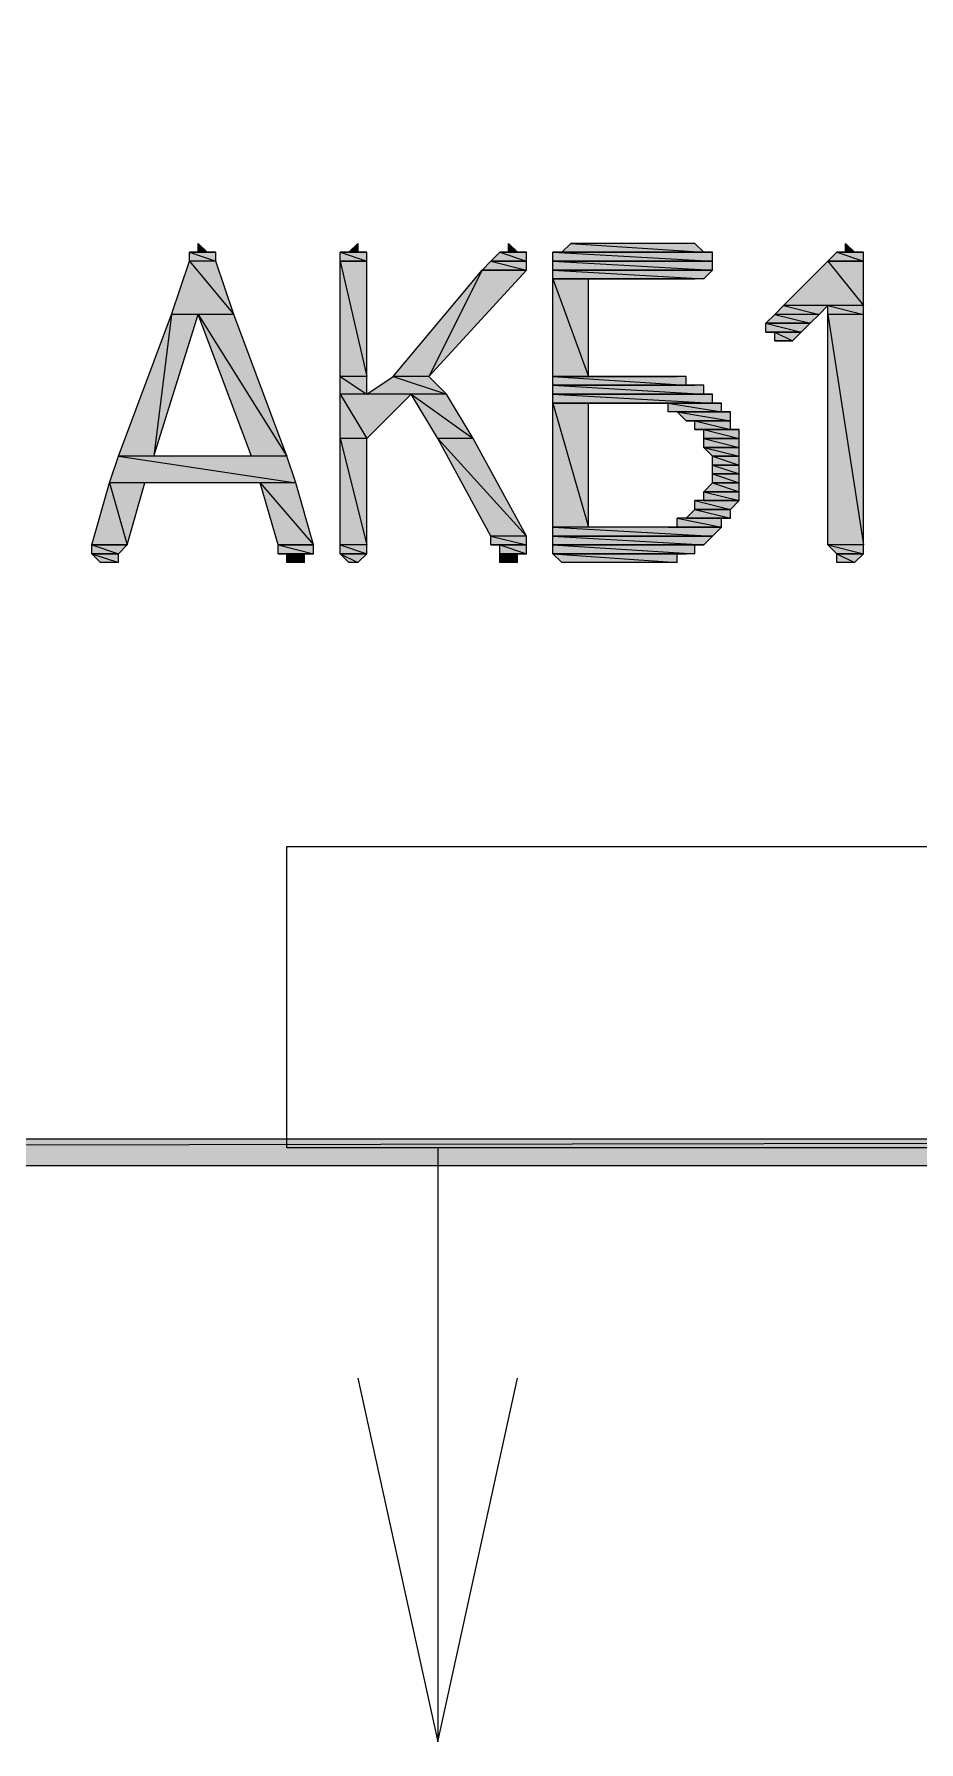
# Model space of a CAD drawing. Header units: millimetres. Extents: x 0 to 420, y 0 to 297.
# Drawn here: x 318.28 to 322.51, y 128.74 to 136.89 of the extents above; entities that cross this region are included whole.
import ezdxf

# ---------------------------------------------------------------- set-up
doc = ezdxf.new("R2010")
doc.units = ezdxf.units.MM
doc.layers.get('0').update_dxf_attribs({"linetype": 'CONTINUOUS'})

msp = doc.modelspace()

# ---------------------------------------------------------------- hatches: boundary and pattern name
at = {"true_color": 0x000007}
h = msp.add_hatch(color=0, dxfattribs=at)
h.paths.add_polyline_path([(261.874, 155.024667), (262.001, 154.897667), (335.110667, 155.024667)], flags=0)
h.paths.add_polyline_path([(262.001, 154.897667), (335.110667, 155.024667), (334.983667, 154.897667)], flags=0)
h.paths.add_polyline_path([(335.110667, 155.024667), (334.983667, 154.897667), (335.110667, 131.487333)], flags=0)
h.paths.add_polyline_path([(334.983667, 154.897667), (335.110667, 131.487333), (334.983667, 131.614333)], flags=0)
h.paths.add_polyline_path([(335.110667, 131.487333), (334.983667, 131.614333), (261.874, 131.487333)], flags=0)
h.paths.add_polyline_path([(334.983667, 131.614333), (261.874, 131.487333), (262.001, 131.614333)], flags=0)
h.paths.add_polyline_path([(261.874, 131.487333), (262.001, 131.614333), (261.874, 155.024667)], flags=0)
h.paths.add_polyline_path([(262.001, 131.614333), (261.874, 155.024667), (262.001, 154.897667)], flags=0)
h = msp.add_hatch(color=0, dxfattribs=at)
h.paths.add_polyline_path([(319.151, 135.847667), (319.024, 135.847667)], flags=0)
h.paths.add_polyline_path([(319.151, 135.847667), (319.024, 135.847667), (319.108667, 135.847667)], flags=0)
h = msp.add_hatch(color=0, dxfattribs=at)
h.paths.add_polyline_path([(319.151, 135.847667), (319.024, 135.847667), (319.151, 135.805333)], flags=0)
h.paths.add_polyline_path([(319.024, 135.847667), (319.151, 135.805333), (319.024, 135.805333)], flags=0)
for points in [[(319.066333, 135.89), (319.108667, 135.847667), (319.066333, 135.847667)], [(319.828333, 135.89), (319.828333, 135.847667), (319.786, 135.847667)], [(320.548, 135.89), (320.590333, 135.847667), (320.548, 135.847667)], [(322.156667, 135.89), (322.199, 135.847667), (322.156667, 135.847667)], [(321.775667, 135.466667), (321.945, 135.466667)], [(321.394667, 135.043333), (321.606333, 135.043333)], [(320.463333, 134.450667), (320.632667, 134.450667)]]:
    msp.add_hatch(color=0, dxfattribs=at).paths.add_polyline_path(points, flags=0)
h = msp.add_hatch(color=0, dxfattribs=at)
h.paths.add_polyline_path([(319.743667, 135.847667), (319.870667, 135.847667)], flags=0)
h.paths.add_polyline_path([(319.870667, 135.847667), (319.743667, 135.847667)], flags=0)
h = msp.add_hatch(color=0, dxfattribs=at)
h.paths.add_polyline_path([(319.870667, 135.847667), (319.743667, 135.847667), (319.870667, 135.805333)], flags=0)
h.paths.add_polyline_path([(319.743667, 135.847667), (319.870667, 135.805333), (319.743667, 135.805333)], flags=0)
h = msp.add_hatch(color=0, dxfattribs=at)
h.paths.add_polyline_path([(320.632667, 135.847667), (320.505667, 135.847667), (320.632667, 135.805333)], flags=0)
h.paths.add_polyline_path([(320.505667, 135.847667), (320.632667, 135.805333), (320.463333, 135.805333)], flags=0)
h = msp.add_hatch(color=0, dxfattribs=at)
h.paths.add_polyline_path([(320.505667, 135.847667), (320.632667, 135.847667)], flags=0)
h.paths.add_polyline_path([(320.632667, 135.847667), (320.505667, 135.847667)], flags=0)
h = msp.add_hatch(color=0, dxfattribs=at)
h.paths.add_polyline_path([(321.479333, 135.847667), (320.802, 135.847667), (321.521667, 135.847667)], flags=0)
h.paths.add_polyline_path([(320.802, 135.847667), (321.521667, 135.847667), (320.759667, 135.847667)], flags=0)
h = msp.add_hatch(color=0, dxfattribs=at)
h.paths.add_polyline_path([(321.521667, 135.847667), (320.759667, 135.847667), (321.521667, 135.805333)], flags=0)
h.paths.add_polyline_path([(320.759667, 135.847667), (321.521667, 135.805333), (320.759667, 135.805333)], flags=0)
h.paths.add_polyline_path([(321.521667, 135.805333), (320.759667, 135.805333)], flags=0)
h.paths.add_polyline_path([(320.759667, 135.805333), (321.521667, 135.805333)], flags=0)
h = msp.add_hatch(color=0, dxfattribs=at)
h.paths.add_polyline_path([(321.437, 135.89), (320.844333, 135.89), (321.479333, 135.847667)], flags=0)
h.paths.add_polyline_path([(320.844333, 135.89), (321.479333, 135.847667), (320.802, 135.847667)], flags=0)
h = msp.add_hatch(color=0, dxfattribs=at)
h.paths.add_polyline_path([(322.241333, 135.847667), (322.114333, 135.847667), (322.241333, 135.805333)], flags=0)
h.paths.add_polyline_path([(322.114333, 135.847667), (322.241333, 135.805333), (322.072, 135.805333)], flags=0)
h.paths.add_polyline_path([(322.241333, 135.805333), (322.072, 135.805333)], flags=0)
h.paths.add_polyline_path([(322.072, 135.805333), (322.241333, 135.805333)], flags=0)
h = msp.add_hatch(color=0, dxfattribs=at)
h.paths.add_polyline_path([(322.114333, 135.847667), (322.241333, 135.847667)], flags=0)
h.paths.add_polyline_path([(322.241333, 135.847667), (322.114333, 135.847667)], flags=0)
h = msp.add_hatch(color=0, dxfattribs=at)
h.paths.add_polyline_path([(319.151, 135.805333), (319.024, 135.805333), (319.235667, 135.551333)], flags=0)
h.paths.add_polyline_path([(319.024, 135.805333), (319.235667, 135.551333), (318.939333, 135.551333)], flags=0)
h = msp.add_hatch(color=0, dxfattribs=at)
h.paths.add_polyline_path([(319.743667, 135.805333), (319.870667, 135.805333)], flags=0)
h.paths.add_polyline_path([(319.870667, 135.805333), (319.743667, 135.805333)], flags=0)
h = msp.add_hatch(color=0, dxfattribs=at)
h.paths.add_polyline_path([(319.870667, 135.805333), (319.743667, 135.805333), (319.870667, 135.255)], flags=0)
h.paths.add_polyline_path([(319.743667, 135.805333), (319.870667, 135.255), (319.743667, 135.255)], flags=0)
h = msp.add_hatch(color=0, dxfattribs=at)
h.paths.add_polyline_path([(320.632667, 135.763), (320.421, 135.763), (320.167, 135.255)], flags=0)
h.paths.add_polyline_path([(320.421, 135.763), (320.167, 135.255), (319.997667, 135.255)], flags=0)
h = msp.add_hatch(color=0, dxfattribs=at)
h.paths.add_polyline_path([(320.632667, 135.805333), (320.463333, 135.805333), (320.632667, 135.763)], flags=0)
h.paths.add_polyline_path([(320.463333, 135.805333), (320.632667, 135.763), (320.421, 135.763)], flags=0)
h.paths.add_polyline_path([(320.632667, 135.763), (320.421, 135.763)], flags=0)
h.paths.add_polyline_path([(320.421, 135.763), (320.632667, 135.763)], flags=0)
h = msp.add_hatch(color=0, dxfattribs=at)
h.paths.add_polyline_path([(320.463333, 135.805333), (320.632667, 135.805333)], flags=0)
h.paths.add_polyline_path([(320.632667, 135.805333), (320.463333, 135.805333)], flags=0)
h = msp.add_hatch(color=0, dxfattribs=at)
h.paths.add_polyline_path([(321.521667, 135.805333), (320.759667, 135.805333), (321.521667, 135.763)], flags=0)
h.paths.add_polyline_path([(320.759667, 135.805333), (321.521667, 135.763), (320.759667, 135.763)], flags=0)
h.paths.add_polyline_path([(321.521667, 135.763), (320.759667, 135.763)], flags=0)
h.paths.add_polyline_path([(320.759667, 135.763), (321.521667, 135.763)], flags=0)
h = msp.add_hatch(color=0, dxfattribs=at)
h.paths.add_polyline_path([(321.521667, 135.763), (320.759667, 135.763), (321.479333, 135.720667)], flags=0)
h.paths.add_polyline_path([(320.759667, 135.763), (321.479333, 135.720667), (320.759667, 135.720667)], flags=0)
h = msp.add_hatch(color=0, dxfattribs=at)
h.paths.add_polyline_path([(322.241333, 135.805333), (322.072, 135.805333), (322.241333, 135.593667)], flags=0)
h.paths.add_polyline_path([(322.072, 135.805333), (322.241333, 135.593667), (321.860333, 135.593667)], flags=0)
h = msp.add_hatch(color=0, dxfattribs=at)
h.paths.add_polyline_path([(320.759667, 135.720667), (321.437, 135.720667)], flags=0)
h.paths.add_polyline_path([(321.437, 135.720667), (320.759667, 135.720667)], flags=0)
h = msp.add_hatch(color=0, dxfattribs=at)
h.paths.add_polyline_path([(320.929, 135.720667), (320.759667, 135.720667), (320.929, 135.255)], flags=0)
h.paths.add_polyline_path([(320.759667, 135.720667), (320.929, 135.255), (320.759667, 135.255)], flags=0)
h = msp.add_hatch(color=0, dxfattribs=at)
h.paths.add_polyline_path([(319.066333, 135.551333), (318.939333, 135.551333), (318.854667, 134.874)], flags=0)
h.paths.add_polyline_path([(318.939333, 135.551333), (318.854667, 134.874), (318.685333, 134.874)], flags=0)
h = msp.add_hatch(color=0, dxfattribs=at)
h.paths.add_polyline_path([(319.235667, 135.551333), (319.066333, 135.551333), (319.489667, 134.874)], flags=0)
h.paths.add_polyline_path([(319.066333, 135.551333), (319.489667, 134.874), (319.320333, 134.874)], flags=0)
h = msp.add_hatch(color=0, dxfattribs=at)
h.paths.add_polyline_path([(322.029667, 135.551333), (321.818, 135.551333), (321.987333, 135.509)], flags=0)
h.paths.add_polyline_path([(321.818, 135.551333), (321.987333, 135.509), (321.775667, 135.509)], flags=0)
h.paths.add_polyline_path([(321.987333, 135.509), (321.775667, 135.509)], flags=0)
h.paths.add_polyline_path([(321.775667, 135.509), (321.987333, 135.509)], flags=0)
h = msp.add_hatch(color=0, dxfattribs=at)
h.paths.add_polyline_path([(322.072, 135.593667), (321.860333, 135.593667), (322.029667, 135.551333)], flags=0)
h.paths.add_polyline_path([(321.860333, 135.593667), (322.029667, 135.551333), (321.818, 135.551333)], flags=0)
h = msp.add_hatch(color=0, dxfattribs=at)
h.paths.add_polyline_path([(322.241333, 135.593667), (322.072, 135.593667), (322.241333, 135.551333)], flags=0)
h.paths.add_polyline_path([(322.072, 135.593667), (322.241333, 135.551333), (322.072, 135.551333)], flags=0)
h = msp.add_hatch(color=0, dxfattribs=at)
h.paths.add_polyline_path([(322.241333, 135.551333), (322.072, 135.551333), (322.241333, 134.450667)], flags=0)
h.paths.add_polyline_path([(322.072, 135.551333), (322.241333, 134.450667), (322.072, 134.450667)], flags=0)
h = msp.add_hatch(color=0, dxfattribs=at)
h.paths.add_polyline_path([(321.987333, 135.509), (321.775667, 135.509), (321.945, 135.466667)], flags=0)
h.paths.add_polyline_path([(321.775667, 135.509), (321.945, 135.466667), (321.775667, 135.466667)], flags=0)
h.paths.add_polyline_path([(321.945, 135.466667), (321.775667, 135.466667), (321.818, 135.466667)], flags=0)
h = msp.add_hatch(color=0, dxfattribs=at)
h.paths.add_polyline_path([(321.945, 135.466667), (321.818, 135.466667), (321.902667, 135.424333)], flags=0)
h.paths.add_polyline_path([(321.818, 135.466667), (321.902667, 135.424333), (321.818, 135.424333)], flags=0)
h = msp.add_hatch(color=0, dxfattribs=at)
h.paths.add_polyline_path([(321.860333, 135.424333), (321.818, 135.424333)], flags=0)
h.paths.add_polyline_path([(321.860333, 135.424333), (321.818, 135.424333), (321.902667, 135.424333)], flags=0)
h = msp.add_hatch(color=0, dxfattribs=at)
h.paths.add_polyline_path([(319.870667, 135.255), (319.743667, 135.255), (319.870667, 135.170333)], flags=0)
h.paths.add_polyline_path([(319.743667, 135.255), (319.870667, 135.170333), (319.743667, 135.170333)], flags=0)
h = msp.add_hatch(color=0, dxfattribs=at)
h.paths.add_polyline_path([(320.167, 135.255), (319.997667, 135.255), (320.251667, 135.170333)], flags=0)
h.paths.add_polyline_path([(319.997667, 135.255), (320.251667, 135.170333), (319.870667, 135.170333)], flags=0)
h = msp.add_hatch(color=0, dxfattribs=at)
h.paths.add_polyline_path([(321.352333, 135.255), (320.759667, 135.255)], flags=0)
h.paths.add_polyline_path([(321.352333, 135.255), (320.759667, 135.255), (321.31, 135.255)], flags=0)
h = msp.add_hatch(color=0, dxfattribs=at)
h.paths.add_polyline_path([(321.394667, 135.255), (320.759667, 135.255), (321.394667, 135.212667)], flags=0)
h.paths.add_polyline_path([(320.759667, 135.255), (321.394667, 135.212667), (320.759667, 135.212667)], flags=0)
h = msp.add_hatch(color=0, dxfattribs=at)
h.paths.add_polyline_path([(320.759667, 135.212667), (321.437, 135.212667)], flags=0)
h.paths.add_polyline_path([(321.437, 135.212667), (320.759667, 135.212667)], flags=0)
h = msp.add_hatch(color=0, dxfattribs=at)
h.paths.add_polyline_path([(321.479333, 135.212667), (320.759667, 135.212667), (321.479333, 135.170333)], flags=0)
h.paths.add_polyline_path([(320.759667, 135.212667), (321.479333, 135.170333), (320.759667, 135.170333)], flags=0)
h = msp.add_hatch(color=0, dxfattribs=at)
h.paths.add_polyline_path([(320.082333, 135.170333), (319.743667, 135.170333), (319.870667, 134.958667)], flags=0)
h.paths.add_polyline_path([(319.743667, 135.170333), (319.870667, 134.958667), (319.743667, 134.958667)], flags=0)
h = msp.add_hatch(color=0, dxfattribs=at)
h.paths.add_polyline_path([(320.251667, 135.170333), (320.082333, 135.170333), (320.378667, 134.958667)], flags=0)
h.paths.add_polyline_path([(320.082333, 135.170333), (320.378667, 134.958667), (320.209333, 134.958667)], flags=0)
h = msp.add_hatch(color=0, dxfattribs=at)
h.paths.add_polyline_path([(321.521667, 135.170333), (320.759667, 135.170333)], flags=0)
h.paths.add_polyline_path([(321.521667, 135.170333), (320.759667, 135.170333), (321.479333, 135.170333)], flags=0)
h = msp.add_hatch(color=0, dxfattribs=at)
h.paths.add_polyline_path([(321.521667, 135.170333), (320.759667, 135.170333), (321.521667, 135.128)], flags=0)
h.paths.add_polyline_path([(320.759667, 135.170333), (321.521667, 135.128), (320.759667, 135.128)], flags=0)
h = msp.add_hatch(color=0, dxfattribs=at)
h.paths.add_polyline_path([(321.564, 135.128), (320.759667, 135.128)], flags=0)
h.paths.add_polyline_path([(321.564, 135.128), (320.759667, 135.128), (321.521667, 135.128)], flags=0)
h = msp.add_hatch(color=0, dxfattribs=at)
h.paths.add_polyline_path([(320.929, 135.128), (320.759667, 135.128), (320.929, 134.535333)], flags=0)
h.paths.add_polyline_path([(320.759667, 135.128), (320.929, 134.535333), (320.759667, 134.535333)], flags=0)
h = msp.add_hatch(color=0, dxfattribs=at)
h.paths.add_polyline_path([(321.564, 135.128), (321.31, 135.128), (321.564, 135.085667)], flags=0)
h.paths.add_polyline_path([(321.31, 135.128), (321.564, 135.085667), (321.31, 135.085667)], flags=0)
h = msp.add_hatch(color=0, dxfattribs=at)
h.paths.add_polyline_path([(321.606333, 135.085667), (321.352333, 135.085667)], flags=0)
h.paths.add_polyline_path([(321.606333, 135.085667), (321.352333, 135.085667), (321.564, 135.085667)], flags=0)
h = msp.add_hatch(color=0, dxfattribs=at)
h.paths.add_polyline_path([(321.606333, 135.085667), (321.352333, 135.085667), (321.606333, 135.043333)], flags=0)
h.paths.add_polyline_path([(321.352333, 135.085667), (321.606333, 135.043333), (321.394667, 135.043333)], flags=0)
h.paths.add_polyline_path([(321.606333, 135.043333), (321.394667, 135.043333), (321.437, 135.043333)], flags=0)
h = msp.add_hatch(color=0, dxfattribs=at)
h.paths.add_polyline_path([(321.606333, 135.043333), (321.437, 135.043333), (321.606333, 135.001)], flags=0)
h.paths.add_polyline_path([(321.437, 135.043333), (321.606333, 135.001), (321.437, 135.001)], flags=0)
h = msp.add_hatch(color=0, dxfattribs=at)
h.paths.add_polyline_path([(319.870667, 134.958667), (319.743667, 134.958667), (319.870667, 134.450667)], flags=0)
h.paths.add_polyline_path([(319.743667, 134.958667), (319.870667, 134.450667), (319.743667, 134.450667)], flags=0)
h = msp.add_hatch(color=0, dxfattribs=at)
h.paths.add_polyline_path([(320.378667, 134.958667), (320.209333, 134.958667), (320.632667, 134.493)], flags=0)
h.paths.add_polyline_path([(320.209333, 134.958667), (320.632667, 134.493), (320.463333, 134.493)], flags=0)
h = msp.add_hatch(color=0, dxfattribs=at)
h.paths.add_polyline_path([(321.606333, 135.001), (321.437, 135.001), (321.648667, 135.001)], flags=0)
h.paths.add_polyline_path([(321.437, 135.001), (321.648667, 135.001), (321.479333, 135.001)], flags=0)
h = msp.add_hatch(color=0, dxfattribs=at)
h.paths.add_polyline_path([(321.648667, 135.001), (321.479333, 135.001), (321.648667, 134.958667)], flags=0)
h.paths.add_polyline_path([(321.479333, 135.001), (321.648667, 134.958667), (321.479333, 134.958667)], flags=0)
h.paths.add_polyline_path([(321.648667, 134.958667), (321.479333, 134.958667)], flags=0)
h.paths.add_polyline_path([(321.479333, 134.958667), (321.648667, 134.958667)], flags=0)
h = msp.add_hatch(color=0, dxfattribs=at)
h.paths.add_polyline_path([(321.648667, 134.958667), (321.479333, 134.958667), (321.648667, 134.916333)], flags=0)
h.paths.add_polyline_path([(321.479333, 134.958667), (321.648667, 134.916333), (321.479333, 134.916333)], flags=0)
h.paths.add_polyline_path([(321.648667, 134.916333), (321.479333, 134.916333)], flags=0)
h.paths.add_polyline_path([(321.479333, 134.916333), (321.648667, 134.916333)], flags=0)
h = msp.add_hatch(color=0, dxfattribs=at)
h.paths.add_polyline_path([(319.489667, 134.874), (318.685333, 134.874), (319.532, 134.747)], flags=0)
h.paths.add_polyline_path([(318.685333, 134.874), (319.532, 134.747), (318.643, 134.747)], flags=0)
h = msp.add_hatch(color=0, dxfattribs=at)
h.paths.add_polyline_path([(321.648667, 134.916333), (321.479333, 134.916333), (321.648667, 134.874)], flags=0)
h.paths.add_polyline_path([(321.479333, 134.916333), (321.648667, 134.874), (321.521667, 134.874)], flags=0)
h.paths.add_polyline_path([(321.648667, 134.874), (321.521667, 134.874)], flags=0)
h.paths.add_polyline_path([(321.521667, 134.874), (321.648667, 134.874)], flags=0)
h = msp.add_hatch(color=0, dxfattribs=at)
h.paths.add_polyline_path([(321.648667, 134.874), (321.521667, 134.874), (321.648667, 134.831667)], flags=0)
h.paths.add_polyline_path([(321.521667, 134.874), (321.648667, 134.831667), (321.521667, 134.831667)], flags=0)
h.paths.add_polyline_path([(321.648667, 134.831667), (321.521667, 134.831667)], flags=0)
h.paths.add_polyline_path([(321.521667, 134.831667), (321.648667, 134.831667)], flags=0)
h = msp.add_hatch(color=0, dxfattribs=at)
h.paths.add_polyline_path([(321.648667, 134.831667), (321.521667, 134.831667), (321.648667, 134.789333)], flags=0)
h.paths.add_polyline_path([(321.521667, 134.831667), (321.648667, 134.789333), (321.521667, 134.789333)], flags=0)
h.paths.add_polyline_path([(321.648667, 134.789333), (321.521667, 134.789333)], flags=0)
h.paths.add_polyline_path([(321.521667, 134.789333), (321.648667, 134.789333)], flags=0)
h = msp.add_hatch(color=0, dxfattribs=at)
h.paths.add_polyline_path([(321.648667, 134.789333), (321.521667, 134.789333), (321.648667, 134.747)], flags=0)
h.paths.add_polyline_path([(321.521667, 134.789333), (321.648667, 134.747), (321.521667, 134.747)], flags=0)
h.paths.add_polyline_path([(321.648667, 134.747), (321.521667, 134.747)], flags=0)
h.paths.add_polyline_path([(321.521667, 134.747), (321.648667, 134.747)], flags=0)
h = msp.add_hatch(color=0, dxfattribs=at)
h.paths.add_polyline_path([(318.812333, 134.747), (318.643, 134.747), (318.727667, 134.450667)], flags=0)
h.paths.add_polyline_path([(318.643, 134.747), (318.727667, 134.450667), (318.558333, 134.450667)], flags=0)
h = msp.add_hatch(color=0, dxfattribs=at)
h.paths.add_polyline_path([(319.532, 134.747), (319.362667, 134.747), (319.616667, 134.450667)], flags=0)
h.paths.add_polyline_path([(319.362667, 134.747), (319.616667, 134.450667), (319.447333, 134.450667)], flags=0)
h = msp.add_hatch(color=0, dxfattribs=at)
h.paths.add_polyline_path([(321.648667, 134.747), (321.521667, 134.747), (321.648667, 134.704667)], flags=0)
h.paths.add_polyline_path([(321.521667, 134.747), (321.648667, 134.704667), (321.479333, 134.704667)], flags=0)
h.paths.add_polyline_path([(321.648667, 134.704667), (321.479333, 134.704667)], flags=0)
h.paths.add_polyline_path([(321.479333, 134.704667), (321.648667, 134.704667)], flags=0)
h = msp.add_hatch(color=0, dxfattribs=at)
h.paths.add_polyline_path([(321.648667, 134.704667), (321.479333, 134.704667), (321.648667, 134.662333)], flags=0)
h.paths.add_polyline_path([(321.479333, 134.704667), (321.648667, 134.662333), (321.479333, 134.662333)], flags=0)
h.paths.add_polyline_path([(321.648667, 134.662333), (321.479333, 134.662333)], flags=0)
h.paths.add_polyline_path([(321.479333, 134.662333), (321.648667, 134.662333)], flags=0)
h = msp.add_hatch(color=0, dxfattribs=at)
h.paths.add_polyline_path([(321.606333, 134.62), (321.437, 134.62), (321.606333, 134.577667)], flags=0)
h.paths.add_polyline_path([(321.437, 134.62), (321.606333, 134.577667), (321.394667, 134.577667)], flags=0)
h = msp.add_hatch(color=0, dxfattribs=at)
h.paths.add_polyline_path([(321.648667, 134.662333), (321.437, 134.662333), (321.606333, 134.62)], flags=0)
h.paths.add_polyline_path([(321.437, 134.662333), (321.606333, 134.62), (321.437, 134.62)], flags=0)
h.paths.add_polyline_path([(321.606333, 134.62), (321.437, 134.62)], flags=0)
h.paths.add_polyline_path([(321.437, 134.62), (321.606333, 134.62)], flags=0)
h = msp.add_hatch(color=0, dxfattribs=at)
h.paths.add_polyline_path([(321.564, 134.535333), (320.759667, 134.535333), (321.521667, 134.493)], flags=0)
h.paths.add_polyline_path([(320.759667, 134.535333), (321.521667, 134.493), (320.759667, 134.493)], flags=0)
h.paths.add_polyline_path([(321.521667, 134.493), (320.759667, 134.493)], flags=0)
h.paths.add_polyline_path([(320.759667, 134.493), (321.521667, 134.493)], flags=0)
h = msp.add_hatch(color=0, dxfattribs=at)
h.paths.add_polyline_path([(321.31, 134.535333), (321.564, 134.535333)], flags=0)
h.paths.add_polyline_path([(321.564, 134.535333), (321.31, 134.535333)], flags=0)
h = msp.add_hatch(color=0, dxfattribs=at)
h.paths.add_polyline_path([(321.564, 134.577667), (321.352333, 134.577667), (321.564, 134.535333)], flags=0)
h.paths.add_polyline_path([(321.352333, 134.577667), (321.564, 134.535333), (321.352333, 134.535333)], flags=0)
h = msp.add_hatch(color=0, dxfattribs=at)
h.paths.add_polyline_path([(321.564, 134.577667), (321.394667, 134.577667)], flags=0)
h.paths.add_polyline_path([(321.564, 134.577667), (321.394667, 134.577667), (321.606333, 134.577667)], flags=0)
h = msp.add_hatch(color=0, dxfattribs=at)
h.paths.add_polyline_path([(320.632667, 134.493), (320.463333, 134.493), (320.632667, 134.450667)], flags=0)
h.paths.add_polyline_path([(320.463333, 134.493), (320.632667, 134.450667), (320.463333, 134.450667)], flags=0)
h.paths.add_polyline_path([(320.632667, 134.450667), (320.463333, 134.450667), (320.505667, 134.450667)], flags=0)
h = msp.add_hatch(color=0, dxfattribs=at)
h.paths.add_polyline_path([(321.521667, 134.493), (320.759667, 134.493), (321.479333, 134.450667)], flags=0)
h.paths.add_polyline_path([(320.759667, 134.493), (321.479333, 134.450667), (320.759667, 134.450667)], flags=0)
h.paths.add_polyline_path([(321.479333, 134.450667), (320.759667, 134.450667)], flags=0)
h.paths.add_polyline_path([(320.759667, 134.450667), (321.479333, 134.450667)], flags=0)
h = msp.add_hatch(color=0, dxfattribs=at)
h.paths.add_polyline_path([(318.558333, 134.450667), (318.727667, 134.450667)], flags=0)
h.paths.add_polyline_path([(318.727667, 134.450667), (318.558333, 134.450667)], flags=0)
h = msp.add_hatch(color=0, dxfattribs=at)
h.paths.add_polyline_path([(318.727667, 134.450667), (318.558333, 134.450667), (318.685333, 134.408333)], flags=0)
h.paths.add_polyline_path([(318.558333, 134.450667), (318.685333, 134.408333), (318.558333, 134.408333)], flags=0)
h = msp.add_hatch(color=0, dxfattribs=at)
h.paths.add_polyline_path([(318.558333, 134.408333), (318.685333, 134.408333)], flags=0)
h.paths.add_polyline_path([(318.685333, 134.408333), (318.558333, 134.408333)], flags=0)
h = msp.add_hatch(color=0, dxfattribs=at)
h.paths.add_polyline_path([(318.685333, 134.408333), (318.558333, 134.408333), (318.685333, 134.366)], flags=0)
h.paths.add_polyline_path([(318.558333, 134.408333), (318.685333, 134.366), (318.600667, 134.366)], flags=0)
h = msp.add_hatch(color=0, dxfattribs=at)
h.paths.add_polyline_path([(319.447333, 134.450667), (319.616667, 134.450667)], flags=0)
h.paths.add_polyline_path([(319.616667, 134.450667), (319.447333, 134.450667)], flags=0)
h = msp.add_hatch(color=0, dxfattribs=at)
h.paths.add_polyline_path([(319.616667, 134.450667), (319.447333, 134.450667), (319.616667, 134.408333)], flags=0)
h.paths.add_polyline_path([(319.447333, 134.450667), (319.616667, 134.408333), (319.447333, 134.408333)], flags=0)
h = msp.add_hatch(color=0, dxfattribs=at)
h.paths.add_polyline_path([(319.616667, 134.408333), (319.447333, 134.408333), (319.574333, 134.408333)], flags=0)
h.paths.add_polyline_path([(319.447333, 134.408333), (319.574333, 134.408333), (319.489667, 134.408333)], flags=0)
h = msp.add_hatch(color=0, dxfattribs=at)
h.paths.add_polyline_path([(319.574333, 134.408333), (319.489667, 134.408333), (319.574333, 134.366)], flags=0)
h.paths.add_polyline_path([(319.489667, 134.408333), (319.574333, 134.366), (319.489667, 134.366)], flags=0)
h = msp.add_hatch(color=0, dxfattribs=at)
h.paths.add_polyline_path([(319.870667, 134.450667), (319.743667, 134.450667), (319.870667, 134.408333)], flags=0)
h.paths.add_polyline_path([(319.743667, 134.450667), (319.870667, 134.408333), (319.743667, 134.408333)], flags=0)
h = msp.add_hatch(color=0, dxfattribs=at)
h.paths.add_polyline_path([(319.743667, 134.408333), (319.870667, 134.408333)], flags=0)
h.paths.add_polyline_path([(319.870667, 134.408333), (319.743667, 134.408333)], flags=0)
h = msp.add_hatch(color=0, dxfattribs=at)
h.paths.add_polyline_path([(319.870667, 134.408333), (319.743667, 134.408333), (319.828333, 134.366)], flags=0)
h.paths.add_polyline_path([(319.743667, 134.408333), (319.828333, 134.366), (319.786, 134.366)], flags=0)
h = msp.add_hatch(color=0, dxfattribs=at)
h.paths.add_polyline_path([(320.632667, 134.450667), (320.505667, 134.450667), (320.632667, 134.408333)], flags=0)
h.paths.add_polyline_path([(320.505667, 134.450667), (320.632667, 134.408333), (320.505667, 134.408333)], flags=0)
h = msp.add_hatch(color=0, dxfattribs=at)
h.paths.add_polyline_path([(320.505667, 134.408333), (320.632667, 134.408333)], flags=0)
h.paths.add_polyline_path([(320.632667, 134.408333), (320.505667, 134.408333)], flags=0)
h = msp.add_hatch(color=0, dxfattribs=at)
h.paths.add_polyline_path([(320.590333, 134.408333), (320.505667, 134.408333), (320.590333, 134.366)], flags=0)
h.paths.add_polyline_path([(320.505667, 134.408333), (320.590333, 134.366), (320.505667, 134.366)], flags=0)
h = msp.add_hatch(color=0, dxfattribs=at)
h.paths.add_polyline_path([(321.437, 134.450667), (320.759667, 134.450667), (321.437, 134.408333)], flags=0)
h.paths.add_polyline_path([(320.759667, 134.450667), (321.437, 134.408333), (320.759667, 134.408333)], flags=0)
h = msp.add_hatch(color=0, dxfattribs=at)
h.paths.add_polyline_path([(320.759667, 134.408333), (321.394667, 134.408333)], flags=0)
h.paths.add_polyline_path([(321.394667, 134.408333), (320.759667, 134.408333)], flags=0)
h = msp.add_hatch(color=0, dxfattribs=at)
h.paths.add_polyline_path([(321.352333, 134.408333), (320.759667, 134.408333), (321.352333, 134.366)], flags=0)
h.paths.add_polyline_path([(320.759667, 134.408333), (321.352333, 134.366), (320.802, 134.366)], flags=0)
h = msp.add_hatch(color=0, dxfattribs=at)
h.paths.add_polyline_path([(322.241333, 134.450667), (322.072, 134.450667), (322.241333, 134.408333)], flags=0)
h.paths.add_polyline_path([(322.072, 134.450667), (322.241333, 134.408333), (322.114333, 134.408333)], flags=0)
h.paths.add_polyline_path([(322.241333, 134.408333), (322.114333, 134.408333)], flags=0)
h.paths.add_polyline_path([(322.114333, 134.408333), (322.241333, 134.408333)], flags=0)
h = msp.add_hatch(color=0, dxfattribs=at)
h.paths.add_polyline_path([(322.241333, 134.408333), (322.114333, 134.408333), (322.199, 134.366)], flags=0)
h.paths.add_polyline_path([(322.114333, 134.408333), (322.199, 134.366), (322.114333, 134.366)], flags=0)

# ---------------------------------------------------------------- linework, layer by layer
at = {"color": 0, "true_color": 0x000007}
for points in [[(319.151, 135.847667), (319.024, 135.847667)], [(319.151, 135.847667), (319.024, 135.847667), (319.108667, 135.847667)], [(319.151, 135.847667), (319.024, 135.847667), (319.151, 135.805333)], [(319.024, 135.847667), (319.151, 135.805333), (319.024, 135.805333)], [(319.066333, 135.89), (319.108667, 135.847667), (319.066333, 135.847667)], [(319.743667, 135.847667), (319.870667, 135.847667)], [(319.870667, 135.847667), (319.743667, 135.847667)], [(319.870667, 135.847667), (319.743667, 135.847667), (319.870667, 135.805333)], [(319.743667, 135.847667), (319.870667, 135.805333), (319.743667, 135.805333)], [(319.828333, 135.89), (319.828333, 135.847667), (319.786, 135.847667)], [(320.505667, 135.847667), (320.632667, 135.805333), (320.463333, 135.805333)], [(320.505667, 135.847667), (320.632667, 135.847667)], [(320.632667, 135.847667), (320.505667, 135.847667)], [(320.632667, 135.847667), (320.505667, 135.847667), (320.632667, 135.805333)], [(320.548, 135.89), (320.590333, 135.847667), (320.548, 135.847667)], [(320.802, 135.847667), (321.521667, 135.847667), (320.759667, 135.847667)], [(321.521667, 135.847667), (320.759667, 135.847667), (321.521667, 135.805333)], [(320.759667, 135.847667), (321.521667, 135.805333), (320.759667, 135.805333)], [(320.844333, 135.89), (321.479333, 135.847667), (320.802, 135.847667)], [(321.479333, 135.847667), (320.802, 135.847667), (321.521667, 135.847667)], [(321.437, 135.89), (320.844333, 135.89), (321.479333, 135.847667)], [(322.114333, 135.847667), (322.241333, 135.805333), (322.072, 135.805333)], [(322.114333, 135.847667), (322.241333, 135.847667)], [(322.241333, 135.847667), (322.114333, 135.847667)], [(322.241333, 135.847667), (322.114333, 135.847667), (322.241333, 135.805333)], [(322.156667, 135.89), (322.199, 135.847667), (322.156667, 135.847667)], [(319.024, 135.805333), (319.235667, 135.551333), (318.939333, 135.551333)], [(319.151, 135.805333), (319.024, 135.805333), (319.235667, 135.551333)], [(319.743667, 135.805333), (319.870667, 135.805333)], [(319.870667, 135.805333), (319.743667, 135.805333)], [(319.870667, 135.805333), (319.743667, 135.805333), (319.870667, 135.255)], [(319.743667, 135.805333), (319.870667, 135.255), (319.743667, 135.255)], [(320.421, 135.763), (320.167, 135.255), (319.997667, 135.255)], [(320.632667, 135.763), (320.421, 135.763), (320.167, 135.255)], [(320.463333, 135.805333), (320.632667, 135.763), (320.421, 135.763)], [(320.632667, 135.763), (320.421, 135.763)], [(320.421, 135.763), (320.632667, 135.763)], [(320.463333, 135.805333), (320.632667, 135.805333)], [(320.632667, 135.805333), (320.463333, 135.805333)], [(320.632667, 135.805333), (320.463333, 135.805333), (320.632667, 135.763)], [(321.521667, 135.805333), (320.759667, 135.805333)], [(320.759667, 135.805333), (321.521667, 135.805333)], [(321.521667, 135.805333), (320.759667, 135.805333), (321.521667, 135.763)], [(320.759667, 135.805333), (321.521667, 135.763), (320.759667, 135.763)], [(321.521667, 135.763), (320.759667, 135.763)], [(320.759667, 135.763), (321.521667, 135.763)], [(321.521667, 135.763), (320.759667, 135.763), (321.479333, 135.720667)], [(320.759667, 135.763), (321.479333, 135.720667), (320.759667, 135.720667)], [(322.072, 135.805333), (322.241333, 135.593667), (321.860333, 135.593667)], [(322.241333, 135.805333), (322.072, 135.805333)], [(322.072, 135.805333), (322.241333, 135.805333)], [(322.241333, 135.805333), (322.072, 135.805333), (322.241333, 135.593667)], [(320.759667, 135.720667), (321.437, 135.720667)], [(321.437, 135.720667), (320.759667, 135.720667)], [(320.929, 135.720667), (320.759667, 135.720667), (320.929, 135.255)], [(320.759667, 135.720667), (320.929, 135.255), (320.759667, 135.255)], [(318.939333, 135.551333), (318.854667, 134.874), (318.685333, 134.874)], [(319.066333, 135.551333), (318.939333, 135.551333), (318.854667, 134.874)], [(319.235667, 135.551333), (319.066333, 135.551333), (319.489667, 134.874)], [(319.066333, 135.551333), (319.489667, 134.874), (319.320333, 134.874)], [(321.818, 135.551333), (321.987333, 135.509), (321.775667, 135.509)], [(321.860333, 135.593667), (322.029667, 135.551333), (321.818, 135.551333)], [(322.029667, 135.551333), (321.818, 135.551333), (321.987333, 135.509)], [(322.072, 135.593667), (321.860333, 135.593667), (322.029667, 135.551333)], [(322.241333, 135.593667), (322.072, 135.593667), (322.241333, 135.551333)], [(322.072, 135.593667), (322.241333, 135.551333), (322.072, 135.551333)], [(322.241333, 135.551333), (322.072, 135.551333), (322.241333, 134.450667)], [(322.072, 135.551333), (322.241333, 134.450667), (322.072, 134.450667)], [(321.987333, 135.509), (321.775667, 135.509)], [(321.775667, 135.509), (321.987333, 135.509)], [(321.987333, 135.509), (321.775667, 135.509), (321.945, 135.466667)], [(321.775667, 135.509), (321.945, 135.466667), (321.775667, 135.466667)], [(321.945, 135.466667), (321.775667, 135.466667), (321.818, 135.466667)], [(321.775667, 135.466667), (321.945, 135.466667)], [(321.945, 135.466667), (321.818, 135.466667), (321.902667, 135.424333)], [(321.818, 135.466667), (321.902667, 135.424333), (321.818, 135.424333)], [(321.860333, 135.424333), (321.818, 135.424333)], [(321.860333, 135.424333), (321.818, 135.424333), (321.902667, 135.424333)], [(319.870667, 135.255), (319.743667, 135.255), (319.870667, 135.170333)], [(319.743667, 135.255), (319.870667, 135.170333), (319.743667, 135.170333)], [(319.997667, 135.255), (320.251667, 135.170333), (319.870667, 135.170333)], [(320.167, 135.255), (319.997667, 135.255), (320.251667, 135.170333)], [(321.352333, 135.255), (320.759667, 135.255)], [(321.352333, 135.255), (320.759667, 135.255), (321.31, 135.255)], [(321.394667, 135.255), (320.759667, 135.255), (321.394667, 135.212667)], [(320.759667, 135.255), (321.394667, 135.212667), (320.759667, 135.212667)], [(320.759667, 135.212667), (321.437, 135.212667)], [(321.437, 135.212667), (320.759667, 135.212667)], [(321.479333, 135.212667), (320.759667, 135.212667), (321.479333, 135.170333)], [(320.759667, 135.212667), (321.479333, 135.170333), (320.759667, 135.170333)], [(320.082333, 135.170333), (319.743667, 135.170333), (319.870667, 134.958667)], [(319.743667, 135.170333), (319.870667, 134.958667), (319.743667, 134.958667)], [(320.251667, 135.170333), (320.082333, 135.170333), (320.378667, 134.958667)], [(320.082333, 135.170333), (320.378667, 134.958667), (320.209333, 134.958667)], [(321.521667, 135.170333), (320.759667, 135.170333)], [(321.521667, 135.170333), (320.759667, 135.170333), (321.479333, 135.170333)], [(321.521667, 135.170333), (320.759667, 135.170333), (321.521667, 135.128)], [(320.759667, 135.170333), (321.521667, 135.128), (320.759667, 135.128)], [(321.564, 135.128), (320.759667, 135.128)], [(321.564, 135.128), (320.759667, 135.128), (321.521667, 135.128)], [(320.929, 135.128), (320.759667, 135.128), (320.929, 134.535333)], [(320.759667, 135.128), (320.929, 134.535333), (320.759667, 134.535333)], [(321.564, 135.128), (321.31, 135.128), (321.564, 135.085667)], [(321.31, 135.128), (321.564, 135.085667), (321.31, 135.085667)], [(321.606333, 135.085667), (321.352333, 135.085667)], [(321.606333, 135.085667), (321.352333, 135.085667), (321.564, 135.085667)], [(321.606333, 135.085667), (321.352333, 135.085667), (321.606333, 135.043333)], [(321.352333, 135.085667), (321.606333, 135.043333), (321.394667, 135.043333)], [(321.606333, 135.043333), (321.394667, 135.043333), (321.437, 135.043333)], [(321.394667, 135.043333), (321.606333, 135.043333)], [(321.606333, 135.043333), (321.437, 135.043333), (321.606333, 135.001)], [(321.437, 135.043333), (321.606333, 135.001), (321.437, 135.001)], [(319.870667, 134.958667), (319.743667, 134.958667), (319.870667, 134.450667)], [(319.743667, 134.958667), (319.870667, 134.450667), (319.743667, 134.450667)], [(320.378667, 134.958667), (320.209333, 134.958667), (320.632667, 134.493)], [(320.209333, 134.958667), (320.632667, 134.493), (320.463333, 134.493)], [(321.606333, 135.001), (321.437, 135.001), (321.648667, 135.001)], [(321.437, 135.001), (321.648667, 135.001), (321.479333, 135.001)], [(321.648667, 135.001), (321.479333, 135.001), (321.648667, 134.958667)], [(321.479333, 135.001), (321.648667, 134.958667), (321.479333, 134.958667)], [(321.648667, 134.958667), (321.479333, 134.958667)], [(321.479333, 134.958667), (321.648667, 134.958667)], [(321.648667, 134.958667), (321.479333, 134.958667), (321.648667, 134.916333)], [(321.479333, 134.958667), (321.648667, 134.916333), (321.479333, 134.916333)], [(318.685333, 134.874), (319.532, 134.747), (318.643, 134.747)], [(319.489667, 134.874), (318.685333, 134.874), (319.532, 134.747)], [(321.648667, 134.916333), (321.479333, 134.916333)], [(321.479333, 134.916333), (321.648667, 134.916333)], [(321.648667, 134.916333), (321.479333, 134.916333), (321.648667, 134.874)], [(321.479333, 134.916333), (321.648667, 134.874), (321.521667, 134.874)], [(321.648667, 134.874), (321.521667, 134.874)], [(321.521667, 134.874), (321.648667, 134.874)], [(321.648667, 134.874), (321.521667, 134.874), (321.648667, 134.831667)], [(321.521667, 134.874), (321.648667, 134.831667), (321.521667, 134.831667)], [(321.648667, 134.831667), (321.521667, 134.831667)], [(321.521667, 134.831667), (321.648667, 134.831667)], [(321.648667, 134.831667), (321.521667, 134.831667), (321.648667, 134.789333)], [(321.521667, 134.831667), (321.648667, 134.789333), (321.521667, 134.789333)], [(321.648667, 134.789333), (321.521667, 134.789333)], [(321.521667, 134.789333), (321.648667, 134.789333)], [(321.648667, 134.789333), (321.521667, 134.789333), (321.648667, 134.747)], [(321.521667, 134.789333), (321.648667, 134.747), (321.521667, 134.747)], [(318.643, 134.747), (318.727667, 134.450667), (318.558333, 134.450667)], [(318.812333, 134.747), (318.643, 134.747), (318.727667, 134.450667)], [(319.532, 134.747), (319.362667, 134.747), (319.616667, 134.450667)], [(319.362667, 134.747), (319.616667, 134.450667), (319.447333, 134.450667)], [(321.521667, 134.747), (321.648667, 134.704667), (321.479333, 134.704667)], [(321.648667, 134.704667), (321.479333, 134.704667)], [(321.479333, 134.704667), (321.648667, 134.704667)], [(321.648667, 134.704667), (321.479333, 134.704667), (321.648667, 134.662333)], [(321.479333, 134.704667), (321.648667, 134.662333), (321.479333, 134.662333)], [(321.648667, 134.747), (321.521667, 134.747)], [(321.521667, 134.747), (321.648667, 134.747)], [(321.648667, 134.747), (321.521667, 134.747), (321.648667, 134.704667)], [(321.437, 134.62), (321.606333, 134.577667), (321.394667, 134.577667)], [(321.648667, 134.662333), (321.437, 134.662333), (321.606333, 134.62)], [(321.437, 134.662333), (321.606333, 134.62), (321.437, 134.62)], [(321.606333, 134.62), (321.437, 134.62)], [(321.437, 134.62), (321.606333, 134.62)], [(321.606333, 134.62), (321.437, 134.62), (321.606333, 134.577667)], [(321.648667, 134.662333), (321.479333, 134.662333)], [(321.479333, 134.662333), (321.648667, 134.662333)], [(321.564, 134.535333), (320.759667, 134.535333), (321.521667, 134.493)], [(320.759667, 134.535333), (321.521667, 134.493), (320.759667, 134.493)], [(321.31, 134.535333), (321.564, 134.535333)], [(321.564, 134.535333), (321.31, 134.535333)], [(321.564, 134.577667), (321.352333, 134.577667), (321.564, 134.535333)], [(321.352333, 134.577667), (321.564, 134.535333), (321.352333, 134.535333)], [(321.564, 134.577667), (321.394667, 134.577667)], [(321.564, 134.577667), (321.394667, 134.577667), (321.606333, 134.577667)], [(320.632667, 134.493), (320.463333, 134.493), (320.632667, 134.450667)], [(320.463333, 134.493), (320.632667, 134.450667), (320.463333, 134.450667)], [(321.521667, 134.493), (320.759667, 134.493)], [(320.759667, 134.493), (321.521667, 134.493)], [(321.521667, 134.493), (320.759667, 134.493), (321.479333, 134.450667)], [(320.759667, 134.493), (321.479333, 134.450667), (320.759667, 134.450667)], [(318.558333, 134.450667), (318.727667, 134.450667)], [(318.727667, 134.450667), (318.558333, 134.450667)], [(318.727667, 134.450667), (318.558333, 134.450667), (318.685333, 134.408333)], [(318.558333, 134.450667), (318.685333, 134.408333), (318.558333, 134.408333)], [(318.558333, 134.408333), (318.685333, 134.408333)], [(318.685333, 134.408333), (318.558333, 134.408333)], [(318.685333, 134.408333), (318.558333, 134.408333), (318.685333, 134.366)], [(318.558333, 134.408333), (318.685333, 134.366), (318.600667, 134.366)], [(319.447333, 134.450667), (319.616667, 134.450667)], [(319.616667, 134.450667), (319.447333, 134.450667)], [(319.616667, 134.450667), (319.447333, 134.450667), (319.616667, 134.408333)], [(319.447333, 134.450667), (319.616667, 134.408333), (319.447333, 134.408333)], [(319.616667, 134.408333), (319.447333, 134.408333), (319.574333, 134.408333)], [(319.447333, 134.408333), (319.574333, 134.408333), (319.489667, 134.408333)], [(319.574333, 134.408333), (319.489667, 134.408333), (319.574333, 134.366)], [(319.489667, 134.408333), (319.574333, 134.366), (319.489667, 134.366)], [(319.870667, 134.450667), (319.743667, 134.450667), (319.870667, 134.408333)], [(319.743667, 134.450667), (319.870667, 134.408333), (319.743667, 134.408333)], [(319.743667, 134.408333), (319.870667, 134.408333)], [(319.870667, 134.408333), (319.743667, 134.408333)], [(319.870667, 134.408333), (319.743667, 134.408333), (319.828333, 134.366)], [(319.743667, 134.408333), (319.828333, 134.366), (319.786, 134.366)], [(320.632667, 134.450667), (320.463333, 134.450667), (320.505667, 134.450667)], [(320.463333, 134.450667), (320.632667, 134.450667)], [(320.632667, 134.450667), (320.505667, 134.450667), (320.632667, 134.408333)], [(320.505667, 134.450667), (320.632667, 134.408333), (320.505667, 134.408333)], [(320.505667, 134.408333), (320.632667, 134.408333)], [(320.632667, 134.408333), (320.505667, 134.408333)], [(320.590333, 134.408333), (320.505667, 134.408333), (320.590333, 134.366)], [(320.505667, 134.408333), (320.590333, 134.366), (320.505667, 134.366)], [(321.479333, 134.450667), (320.759667, 134.450667)], [(320.759667, 134.450667), (321.479333, 134.450667)], [(321.437, 134.450667), (320.759667, 134.450667), (321.437, 134.408333)], [(320.759667, 134.450667), (321.437, 134.408333), (320.759667, 134.408333)], [(320.759667, 134.408333), (321.394667, 134.408333)], [(321.394667, 134.408333), (320.759667, 134.408333)], [(321.352333, 134.408333), (320.759667, 134.408333), (321.352333, 134.366)], [(320.759667, 134.408333), (321.352333, 134.366), (320.802, 134.366)], [(322.241333, 134.450667), (322.072, 134.450667), (322.241333, 134.408333)], [(322.072, 134.450667), (322.241333, 134.408333), (322.114333, 134.408333)], [(322.241333, 134.408333), (322.114333, 134.408333)], [(322.114333, 134.408333), (322.241333, 134.408333)], [(322.241333, 134.408333), (322.114333, 134.408333), (322.199, 134.366)], [(322.114333, 134.408333), (322.199, 134.366), (322.114333, 134.366)], [(319.489667, 133.011333), (324.908333, 133.011333), (324.908333, 131.572), (319.489667, 131.572)], [(335.110667, 131.487333), (334.983667, 131.614333), (261.874, 131.487333)], [(334.983667, 131.614333), (261.874, 131.487333), (262.001, 131.614333)]]:
    msp.add_lwpolyline(points, close=True, dxfattribs=at)
for points in [[(320.209333, 131.572), (320.209333, 128.735667)], [(319.828333, 130.471333), (320.209333, 128.735667), (320.590333, 130.471333)]]:
    msp.add_lwpolyline(points, dxfattribs=at)

doc.saveas('drawing.dxf')
